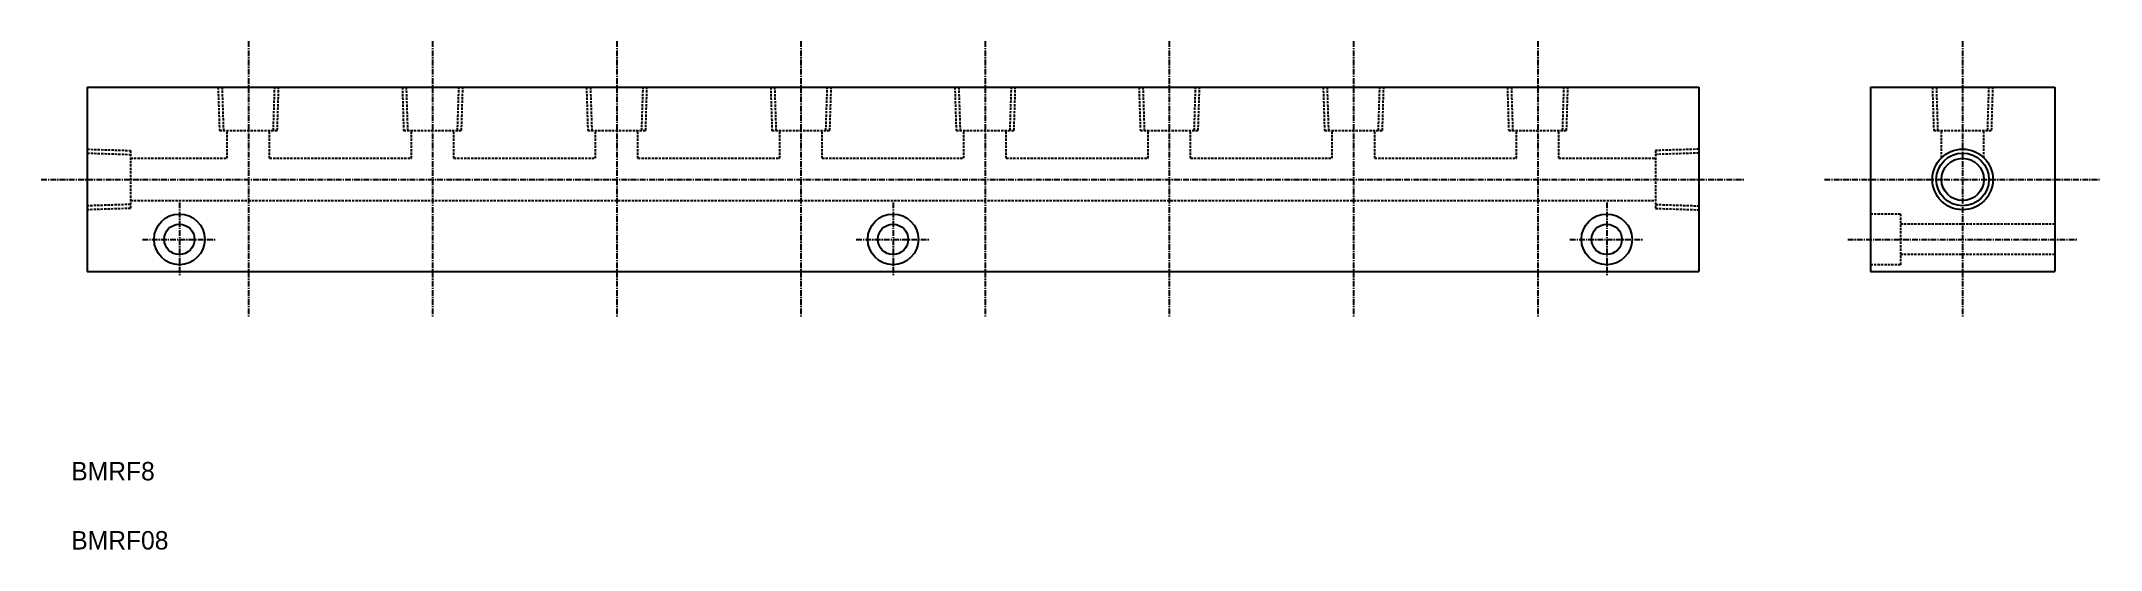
# Model space of a CAD drawing. Extents: x 76 to 523, y 166 to 276.
import ezdxf

# ---------------------------------------------------------------- set-up
doc = ezdxf.new("R2010")
doc.units = 0
doc.linetypes.add('CENTER', pattern=[2, 1.25, -0.25, 0.25, -0.25])
doc.linetypes.add('DASHED', pattern=[0.75, 0.5, -0.25])
doc.layers.get('0').update_dxf_attribs({"linetype": 'CONTINUOUS'})
doc.layers.add('CENTER', color=1, linetype='CENTER')

msp = doc.modelspace()

# ---------------------------------------------------------------- linework, layer by layer
at = {"color": 7, "linetype": 'CONTINUOUS'}
for p, q in [((85.67, 266.37), (435.67, 266.37)), ((85.67, 266.37), (85.67, 226.37)), ((435.67, 266.37), (435.67, 226.37)), ((472.97, 266.37), (472.97, 226.37)), ((472.97, 266.37), (512.97, 266.37)), ((512.97, 266.37), (512.97, 226.37)), ((85.67, 226.37), (435.67, 226.37)), ((472.97, 226.37), (512.97, 226.37))]:
    msp.add_line(p, q, dxfattribs=at)
at = {"color": 3, "linetype": 'DASHED'}
for p, q in [((114.09, 266.37), (114.38, 256.97)), ((114.94, 266.39), (115.24, 256.97)), ((126.09, 256.97), (126.39, 266.39)), ((126.95, 256.97), (127.24, 266.37)), ((154.09, 266.37), (154.38, 256.97)), ((154.94, 266.39), (155.24, 256.97)), ((166.09, 256.97), (166.39, 266.39)), ((166.95, 256.97), (167.24, 266.37)), ((194.09, 266.37), (194.38, 256.97)), ((194.94, 266.39), (195.24, 256.97)), ((206.09, 256.97), (206.39, 266.39)), ((206.95, 256.97), (207.24, 266.37)), ((234.09, 266.37), (234.38, 256.97)), ((234.94, 266.39), (235.24, 256.97)), ((246.09, 256.97), (246.39, 266.39)), ((246.95, 256.97), (247.24, 266.37)), ((274.09, 266.37), (274.38, 256.97)), ((274.94, 266.39), (275.24, 256.97)), ((286.09, 256.97), (286.39, 266.39)), ((286.95, 256.97), (287.24, 266.37)), ((314.09, 266.37), (314.38, 256.97)), ((314.94, 266.39), (315.24, 256.97)), ((326.09, 256.97), (326.39, 266.39)), ((326.95, 256.97), (327.24, 266.37)), ((354.09, 266.37), (354.38, 256.97)), ((354.94, 266.39), (355.24, 256.97)), ((366.09, 256.97), (366.39, 266.39)), ((366.95, 256.97), (367.24, 266.37)), ((394.09, 266.37), (394.38, 256.97)), ((394.94, 266.39), (395.24, 256.97)), ((406.09, 256.97), (406.39, 266.39)), ((406.95, 256.97), (407.24, 266.37)), ((486.39, 266.37), (486.69, 256.97)), ((487.25, 266.39), (487.54, 256.97)), ((498.4, 256.97), (498.7, 266.39)), ((499.26, 256.97), (499.55, 266.37)), ((114.38, 256.97), (126.95, 256.97)), ((116.07, 250.97), (116.07, 256.97)), ((125.27, 250.97), (125.27, 256.97)), ((154.38, 256.97), (166.95, 256.97)), ((156.07, 250.97), (156.07, 256.97)), ((165.27, 250.97), (165.27, 256.97)), ((194.38, 256.97), (206.95, 256.97)), ((196.07, 250.97), (196.07, 256.97)), ((205.27, 250.97), (205.27, 256.97)), ((234.38, 256.97), (246.95, 256.97)), ((236.07, 250.97), (236.07, 256.97)), ((245.27, 250.97), (245.27, 256.97)), ((274.38, 256.97), (286.95, 256.97)), ((276.07, 250.97), (276.07, 256.97)), ((285.27, 250.97), (285.27, 256.97)), ((314.38, 256.97), (326.95, 256.97)), ((316.07, 250.97), (316.07, 256.97)), ((325.27, 250.97), (325.27, 256.97)), ((354.38, 256.97), (366.95, 256.97)), ((356.07, 250.97), (356.07, 256.97)), ((365.27, 250.97), (365.27, 256.97)), ((394.38, 256.97), (406.95, 256.97)), ((396.07, 250.97), (396.07, 256.97)), ((405.27, 250.97), (405.27, 256.97)), ((486.69, 256.97), (499.26, 256.97)), ((488.37, 251.07), (488.37, 256.97)), ((497.57, 251.07), (497.57, 256.97)), ((85.67, 252.94), (95.07, 252.65)), ((85.67, 252.09), (95.07, 251.79)), ((95.07, 252.65), (95.07, 240.08)), ((95.07, 250.97), (116.07, 250.97)), ((125.27, 250.97), (156.07, 250.97)), ((165.27, 250.97), (196.07, 250.97)), ((205.27, 250.97), (236.07, 250.97)), ((245.27, 250.97), (276.07, 250.97)), ((285.27, 250.97), (316.07, 250.97)), ((325.27, 250.97), (356.07, 250.97)), ((365.27, 250.97), (396.07, 250.97)), ((405.27, 250.97), (426.27, 250.97)), ((435.67, 252.94), (426.27, 252.65)), ((426.27, 252.65), (426.27, 240.08)), ((435.67, 252.09), (426.27, 251.79)), ((95.07, 241.77), (120.67, 241.77)), ((120.67, 241.77), (400.67, 241.77)), ((400.67, 241.77), (426.27, 241.77)), ((95.07, 240.94), (85.67, 240.64)), ((95.07, 240.08), (85.67, 239.79)), ((426.27, 240.94), (435.67, 240.64)), ((426.27, 240.08), (435.67, 239.79)), ((479.47, 238.87), (472.97, 238.87)), ((479.47, 238.87), (479.47, 227.87)), ((512.97, 236.67), (479.47, 236.67)), ((512.97, 230.07), (479.47, 230.07)), ((479.47, 227.87), (472.97, 227.87))]:
    msp.add_line(p, q, dxfattribs=at)
at = {"color": 3, "linetype": 'CONTINUOUS'}
msp.add_circle((492.97, 246.37), 6.58, dxfattribs=at)
at = {"color": 7, "linetype": 'CONTINUOUS'}
for centre, radius in [((492.97, 246.37), 5.72), ((492.97, 246.37), 4.6), ((105.67, 233.37), 5.5), ((260.67, 233.37), 5.5), ((415.67, 233.37), 5.5), ((105.67, 233.37), 3.3), ((260.67, 233.37), 3.3), ((415.67, 233.37), 3.3)]:
    msp.add_circle(centre, radius, dxfattribs=at)
at = {"layer": 'CENTER', "color": 1, "linetype": 'CENTER'}
for p, q in [((120.67, 276.37), (120.67, 216.37)), ((160.67, 276.37), (160.67, 216.37)), ((200.67, 276.37), (200.67, 216.37)), ((240.67, 276.37), (240.67, 216.37)), ((280.67, 276.37), (280.67, 216.37)), ((320.67, 276.37), (320.67, 216.37)), ((360.67, 276.37), (360.67, 216.37)), ((400.67, 276.37), (400.67, 216.37)), ((492.97, 276.37), (492.97, 216.37)), ((75.67, 246.37), (445.67, 246.37)), ((462.97, 246.37), (522.97, 246.37)), ((105.67, 241.37), (105.67, 225.37)), ((260.67, 241.37), (260.67, 225.37)), ((415.67, 241.37), (415.67, 225.37)), ((97.67, 233.37), (113.67, 233.37)), ((252.67, 233.37), (268.67, 233.37)), ((407.67, 233.37), (423.67, 233.37)), ((468, 233.37), (517.84, 233.37))]:
    msp.add_line(p, q, dxfattribs=at)

# ---------------------------------------------------------------- texts
at = {"color": 7, "linetype": 'CONTINUOUS'}
for s, p in [('BMRF8', (82.2, 181.06)), ('BMRF08', (82.2, 166.06))]:
    msp.add_text(s, height=4, dxfattribs=at).set_placement(p)

doc.saveas('drawing.dxf')
